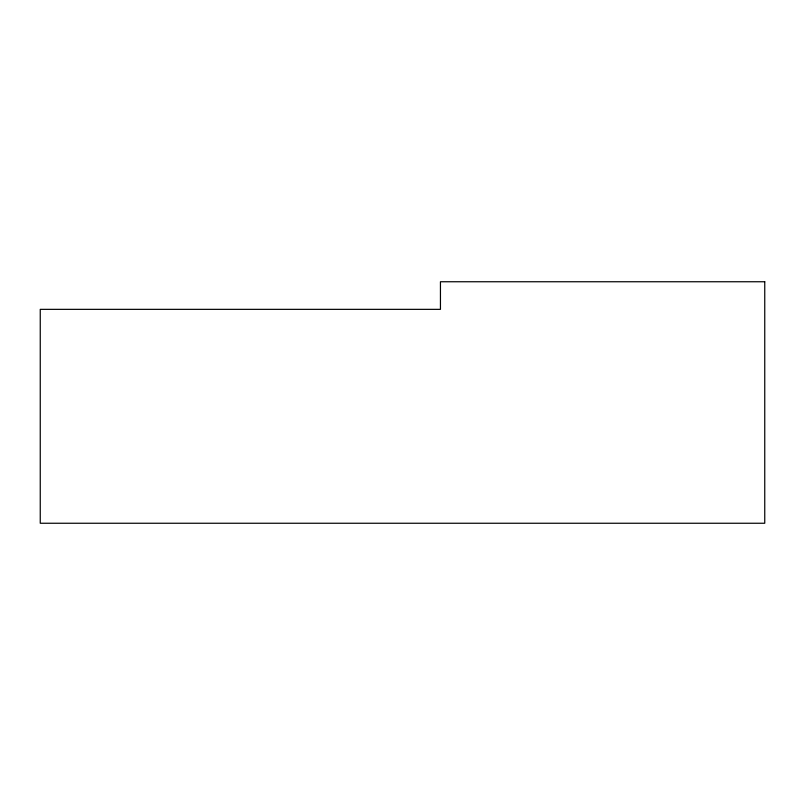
<?xml version="1.0" encoding="UTF-8"?>
<svg xmlns="http://www.w3.org/2000/svg" width="805" height="805" viewBox="0 0 805 805"><rect width="100%" height="100%" fill="white"/><g stroke="black" fill="none" stroke-linecap="round" stroke-linejoin="round"><path stroke-width="1.21" d="M764.75 281.75L440.446 281.75L440.446 309.351L40.25 309.351L40.25 523.25L764.75 523.25L764.75 281.75"/></g></svg>
